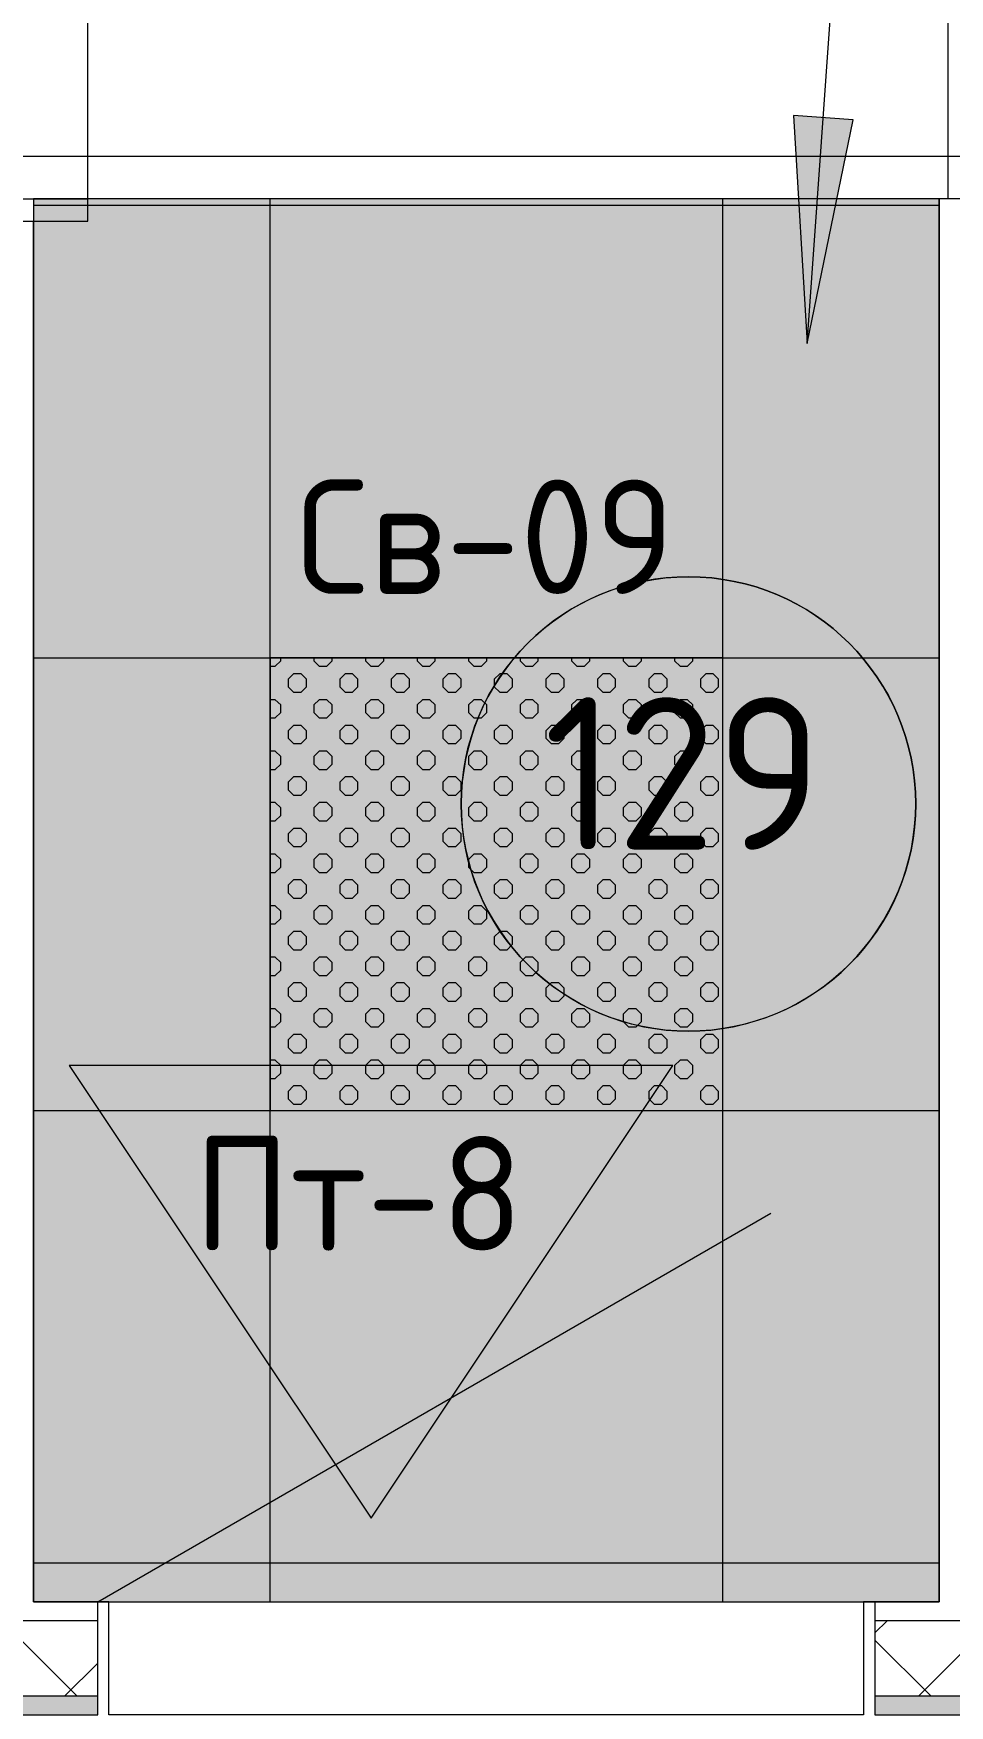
# Model space of a CAD drawing. Header units: millimetres. Extents: x -13069 to 207500, y -71366 to 56785.
# Drawn here: x 168849 to 170063, y 42970 to 45186 of the extents above; entities that cross this region are included whole.
import ezdxf

# ---------------------------------------------------------------- set-up
doc = ezdxf.new("R2010")
doc.units = ezdxf.units.MM
for name, color, linetype, true_color in [('PDF _зоны-номер помещения', 7, 'Continuous', 0xffffff), ('PDF _Ригели', 7, 'Continuous', 0x959595), ('PDF _светильники', 7, 'Continuous', 0xffffff)]:
    doc.layers.add(name, color=color, linetype=linetype, true_color=true_color)
for name, color, linetype in [('PDF _Подложка без мебели', 7, 'Continuous'), ('PDF _Потолки - марка', 7, 'Continuous'), ('PDF _Текст', 7, 'Continuous')]:
    doc.layers.add(name, color=color, linetype=linetype)
doc.layers.add('PDF _Потолки', color=7, linetype='Continuous', lineweight=5, true_color=0x535353)
doc.styles.add('PDF GOST Common', font='GOST_Common.ttf')

msp = doc.modelspace()

# ---------------------------------------------------------------- linework, layer by layer
at = {"layer": 'PDF _зоны-номер помещения', "color": 7, "lineweight": 13}
msp.add_lwpolyline([(169717.124, 44465.942, 0.41428646), (169415.922, 44164.842, 0.41434171), (169717.124, 43863.642, 0.4142168), (170018.321, 44164.842, 0.41416154)], format="xyb", close=True, dxfattribs=at)
at = {"layer": 'PDF _зоны-номер помещения', "color": 7, "lineweight": 0}
msp.add_circle((169717.111, 44164.784), 301.21, dxfattribs=at)
at = {"layer": 'PDF _Подложка без мебели', "lineweight": 18}
for points in [[(167187.022, 45297.142), (167187.022, 45357.142), (167111.021, 45357.142), (167187.022, 45357.142), (167187.022, 45297.142), (167187.022, 44967.142), (168921.025, 44967.142), (168921.025, 45477.142), (169908.323, 46047.142)], [(170061.125, 45477.142), (170061.021, 45477.142), (170061.021, 44967.142)], [(165697.02, 44902.142), (167187.022, 44902.142), (167241.221, 44902.142), (167241.221, 44937.142), (168921.025, 44937.142), (168921.025, 44967.142)], [(171789.024, 44967.142), (170061.021, 44967.142), (170049.223, 44967.142), (170049.223, 43107.142), (169964.219, 43107.142), (169964.219, 42957.142), (170489.219, 42957.142), (170489.219, 43123.042), (170207.121, 43123.042), (170207.121, 43107.142)], [(167241.221, 43107.142), (167241.221, 43123.042), (166535.02, 43123.042), (166535.02, 42957.142), (168934.22, 42957.142), (168934.22, 43107.142), (168849.223, 43107.142), (168849.223, 44937.142)], [(169964.219, 43107.142), (169949.223, 43107.142), (169949.223, 42957.142), (168949.223, 42957.142), (168949.223, 43107.142), (168934.22, 43107.142), (169826.225, 43622.142)], [(168934.22, 43082.142), (166535.02, 43082.142)], [(170489.219, 43082.142), (169964.219, 43082.142)], [(168934.22, 42982.142), (166535.02, 42982.142)], [(170489.219, 42982.142), (169964.219, 42982.142)]]:
    msp.add_lwpolyline(points, dxfattribs=at)
msp.add_lwpolyline([(107330.522, 45023.342, -0.41418731), (106930.522, 44623.342, -0.41428041), (106530.522, 45023.342, -0.4142805), (106930.522, 45423.342, -0.41418741), (107330.522, 45023.342), (174981.919, 45023.342)], format="xyb", dxfattribs=at)
at = {"layer": 'PDF _Подложка без мебели', "color": 250, "lineweight": 18, "true_color": 0x1d1d1d}
for points in [[(168907.121, 42982.142), (168807.121, 43082.142)], [(169964.219, 43066.043), (169980.32, 43082.142)], [(170021.72, 42982.142), (170121.72, 43082.142)], [(170038.523, 42982.142), (169964.219, 43056.542)], [(168890.422, 42982.142), (168934.22, 43025.942)]]:
    msp.add_lwpolyline(points, dxfattribs=at)
at = {"layer": 'PDF _Подложка без мебели', "lineweight": 0, "transparency": 33554559}
for points in [[(166535.02, 42982.142), (168934.22, 42982.142), (166535.02, 42957.142), (168934.22, 42957.142)], [(169964.219, 42982.142), (170489.219, 42982.142), (169964.219, 42957.142), (170489.219, 42957.142)]]:
    msp.add_solid(points, dxfattribs=at)
at = {"layer": 'PDF _Потолки', "color": 7, "lineweight": 13}
msp.add_lwpolyline([(168849.223, 44967.142), (168849.223, 43107.142), (170049.223, 43107.142), (170049.223, 44967.142)], close=True, dxfattribs=at)
for points in [[(168849.223, 44958.642), (170049.223, 44958.642)], [(169162.822, 43107.142), (169162.822, 44967.142)], [(169762.822, 43107.142), (169762.822, 44967.142)], [(168849.223, 44358.642), (170049.223, 44358.642)], [(168849.223, 43758.642), (170049.223, 43758.642)], [(168849.223, 43158.642), (170049.223, 43158.642)]]:
    msp.add_lwpolyline(points, dxfattribs=at)
at = {"layer": 'PDF _Потолки', "color": 254, "lineweight": 0, "true_color": 0xcae6ff, "transparency": 33554559}
msp.add_solid([(168849.223, 44967.142), (170049.223, 44967.142), (168849.223, 43107.142), (170049.223, 43107.142)], dxfattribs=at)
at = {"layer": 'PDF _Потолки - марка', "lineweight": 13}
msp.add_lwpolyline([(169696.519, 43818.243), (168896.519, 43818.243), (169296.519, 43218.243)], close=True, dxfattribs=at)
at = {"layer": 'PDF _Потолки - марка', "color": 7, "lineweight": 0, "true_color": 0xffffff, "transparency": 33554559}
msp.add_solid([(169696.519, 43818.243), (168896.519, 43818.243), (169296.519, 43218.243)], dxfattribs=at)
at = {"layer": 'PDF _Ригели', "lineweight": 18}
msp.add_lwpolyline([(169874.62, 44775.342), (170051.023, 47262.542)], dxfattribs=at)
msp.add_lwpolyline([(169874.62, 44775.342), (169935.221, 45071.842), (169856.419, 45077.442)], close=True, dxfattribs=at)
at = {"layer": 'PDF _Ригели', "color": 7, "lineweight": 18}
msp.add_lwpolyline([(108736.521, 45023.342), (174981.919, 45023.342)], dxfattribs=at)
at = {"layer": 'PDF _Ригели', "lineweight": 0, "transparency": 33554559}
msp.add_solid([(169874.62, 44775.342), (169856.419, 45077.442), (169935.221, 45071.842)], dxfattribs=at)
at = {"layer": 'PDF _светильники', "lineweight": 20}
for points in [[(169162.822, 44347.242), (169169.621, 44347.242), (169176.719, 44354.342), (169176.719, 44358.642)], [(169220.823, 44358.642), (169220.823, 44354.342), (169227.922, 44347.242), (169237.919, 44347.242), (169245.024, 44354.342), (169245.024, 44358.642)], [(169289.122, 44358.642), (169289.122, 44354.342), (169296.22, 44347.242), (169306.224, 44347.242), (169313.224, 44354.342), (169313.224, 44358.642)], [(169357.42, 44358.642), (169357.42, 44354.342), (169364.524, 44347.242), (169374.522, 44347.242), (169381.523, 44354.342), (169381.523, 44358.642)], [(169425.724, 44358.642), (169425.724, 44354.342), (169432.719, 44347.242), (169442.723, 44347.242), (169449.821, 44354.342), (169449.821, 44358.642)], [(169494.023, 44358.642), (169494.023, 44354.342), (169501.023, 44347.242), (169511.021, 44347.242), (169518.119, 44354.342), (169518.119, 44358.642)], [(169562.223, 44358.642), (169562.223, 44354.342), (169569.322, 44347.242), (169579.319, 44347.242), (169586.424, 44354.342), (169586.424, 44358.642)], [(169630.522, 44358.642), (169630.522, 44354.342), (169637.62, 44347.242), (169647.624, 44347.242), (169654.722, 44354.342), (169654.722, 44358.642)], [(169698.82, 44358.642), (169698.82, 44354.342), (169705.925, 44347.242), (169715.922, 44347.242), (169722.923, 44354.342), (169722.923, 44358.642)], [(169162.822, 44278.942), (169169.621, 44278.942), (169176.719, 44286.042), (169176.719, 44296.043), (169169.621, 44303.042), (169162.822, 44303.042)], [(169162.822, 44210.642), (169169.621, 44210.642), (169176.719, 44217.742), (169176.719, 44227.741), (169169.621, 44234.841), (169162.822, 44234.841)], [(169162.822, 44142.343), (169169.621, 44142.343), (169176.719, 44149.443), (169176.719, 44159.442), (169169.621, 44166.542), (169162.822, 44166.542)], [(169162.822, 44074.043), (169169.621, 44074.043), (169176.719, 44081.143), (169176.719, 44091.142), (169169.621, 44098.242), (169162.822, 44098.242)], [(169162.822, 44005.842), (169169.621, 44005.842), (169176.719, 44012.843), (169176.719, 44022.842), (169169.621, 44029.942), (169162.822, 44029.942)], [(169162.822, 43937.542), (169169.621, 43937.542), (169176.719, 43944.541), (169176.719, 43954.542), (169169.621, 43961.642), (169162.822, 43961.642)], [(169162.822, 43869.242), (169169.621, 43869.242), (169176.719, 43876.342), (169176.719, 43886.343), (169169.621, 43893.342), (169162.822, 43893.342)], [(169162.822, 43800.942), (169169.621, 43800.942), (169176.719, 43808.042), (169176.719, 43818.041), (169169.621, 43825.042), (169162.822, 43825.042)]]:
    msp.add_lwpolyline(points, dxfattribs=at)
at = {"layer": 'PDF _светильники', "color": 7, "lineweight": 13}
msp.add_lwpolyline([(169162.822, 43758.642), (169762.822, 43758.642), (169762.822, 44358.642), (169162.822, 44358.642)], close=True, dxfattribs=at)
at = {"layer": 'PDF _светильники', "lineweight": 20}
for points in [[(169210.82, 44330.142), (169203.721, 44337.242), (169193.724, 44337.242), (169186.723, 44330.142), (169186.723, 44320.143), (169193.724, 44313.043), (169203.721, 44313.043), (169210.82, 44320.143)], [(169279.124, 44330.142), (169272.02, 44337.242), (169262.022, 44337.242), (169255.021, 44330.142), (169255.021, 44320.143), (169262.022, 44313.043), (169272.02, 44313.043), (169279.124, 44320.143)], [(169347.422, 44330.142), (169340.324, 44337.242), (169330.32, 44337.242), (169323.222, 44330.142), (169323.222, 44320.143), (169330.32, 44313.043), (169340.324, 44313.043), (169347.422, 44320.143)], [(169415.721, 44330.142), (169408.622, 44337.242), (169398.625, 44337.242), (169391.52, 44330.142), (169391.52, 44320.143), (169398.625, 44313.043), (169408.622, 44313.043), (169415.721, 44320.143)], [(169484.019, 44330.142), (169476.921, 44337.242), (169466.923, 44337.242), (169459.825, 44330.142), (169459.825, 44320.143), (169466.923, 44313.043), (169476.921, 44313.043), (169484.019, 44320.143)], [(169552.22, 44330.142), (169545.219, 44337.242), (169535.221, 44337.242), (169528.123, 44330.142), (169528.123, 44320.143), (169535.221, 44313.043), (169545.219, 44313.043), (169552.22, 44320.143)], [(169620.524, 44330.142), (169613.523, 44337.242), (169603.52, 44337.242), (169596.421, 44330.142), (169596.421, 44320.143), (169603.52, 44313.043), (169613.523, 44313.043), (169620.524, 44320.143)], [(169688.822, 44330.142), (169681.724, 44337.242), (169671.72, 44337.242), (169664.72, 44330.142), (169664.72, 44320.143), (169671.72, 44313.043), (169681.724, 44313.043), (169688.822, 44320.143)], [(169757.121, 44330.142), (169750.022, 44337.242), (169740.025, 44337.242), (169732.92, 44330.142), (169732.92, 44320.143), (169740.025, 44313.043), (169750.022, 44313.043), (169757.121, 44320.143)], [(169245.024, 44296.043), (169237.919, 44303.042), (169227.922, 44303.042), (169220.823, 44296.043), (169220.823, 44286.042), (169227.922, 44278.942), (169237.919, 44278.942), (169245.024, 44286.042)], [(169313.224, 44296.043), (169306.224, 44303.042), (169296.22, 44303.042), (169289.122, 44296.043), (169289.122, 44286.042), (169296.22, 44278.942), (169306.224, 44278.942), (169313.224, 44286.042)], [(169381.523, 44296.043), (169374.522, 44303.042), (169364.524, 44303.042), (169357.42, 44296.043), (169357.42, 44286.042), (169364.524, 44278.942), (169374.522, 44278.942), (169381.523, 44286.042)], [(169449.821, 44296.043), (169442.723, 44303.042), (169432.719, 44303.042), (169425.724, 44296.043), (169425.724, 44286.042), (169432.719, 44278.942), (169442.723, 44278.942), (169449.821, 44286.042)], [(169518.119, 44296.043), (169511.021, 44303.042), (169501.023, 44303.042), (169494.023, 44296.043), (169494.023, 44286.042), (169501.023, 44278.942), (169511.021, 44278.942), (169518.119, 44286.042)], [(169586.424, 44296.043), (169579.319, 44303.042), (169569.322, 44303.042), (169562.223, 44296.043), (169562.223, 44286.042), (169569.322, 44278.942), (169579.319, 44278.942), (169586.424, 44286.042)], [(169654.722, 44296.043), (169647.624, 44303.042), (169637.62, 44303.042), (169630.522, 44296.043), (169630.522, 44286.042), (169637.62, 44278.942), (169647.624, 44278.942), (169654.722, 44286.042)], [(169722.923, 44296.043), (169715.922, 44303.042), (169705.925, 44303.042), (169698.82, 44296.043), (169698.82, 44286.042), (169705.925, 44278.942), (169715.922, 44278.942), (169722.923, 44286.042)], [(169210.82, 44261.842), (169203.721, 44268.942), (169193.724, 44268.942), (169186.723, 44261.842), (169186.723, 44251.843), (169193.724, 44244.842), (169203.721, 44244.842), (169210.82, 44251.843)], [(169279.124, 44261.842), (169272.02, 44268.942), (169262.022, 44268.942), (169255.021, 44261.842), (169255.021, 44251.843), (169262.022, 44244.842), (169272.02, 44244.842), (169279.124, 44251.843)], [(169347.422, 44261.842), (169340.324, 44268.942), (169330.32, 44268.942), (169323.222, 44261.842), (169323.222, 44251.843), (169330.32, 44244.842), (169340.324, 44244.842), (169347.422, 44251.843)], [(169415.721, 44261.842), (169408.622, 44268.942), (169398.625, 44268.942), (169391.52, 44261.842), (169391.52, 44251.843), (169398.625, 44244.842), (169408.622, 44244.842), (169415.721, 44251.843)], [(169484.019, 44261.842), (169476.921, 44268.942), (169466.923, 44268.942), (169459.825, 44261.842), (169459.825, 44251.843), (169466.923, 44244.842), (169476.921, 44244.842), (169484.019, 44251.843)], [(169552.22, 44261.842), (169545.219, 44268.942), (169535.221, 44268.942), (169528.123, 44261.842), (169528.123, 44251.843), (169535.221, 44244.842), (169545.219, 44244.842), (169552.22, 44251.843)], [(169620.524, 44261.842), (169613.523, 44268.942), (169603.52, 44268.942), (169596.421, 44261.842), (169596.421, 44251.843), (169603.52, 44244.842), (169613.523, 44244.842), (169620.524, 44251.843)], [(169688.822, 44261.842), (169681.724, 44268.942), (169671.72, 44268.942), (169664.72, 44261.842), (169664.72, 44251.843), (169671.72, 44244.842), (169681.724, 44244.842), (169688.822, 44251.843)], [(169757.121, 44261.842), (169750.022, 44268.942), (169740.025, 44268.942), (169732.92, 44261.842), (169732.92, 44251.843), (169740.025, 44244.842), (169750.022, 44244.842), (169757.121, 44251.843)], [(169245.024, 44227.741), (169237.919, 44234.841), (169227.922, 44234.841), (169220.823, 44227.741), (169220.823, 44217.742), (169227.922, 44210.642), (169237.919, 44210.642), (169245.024, 44217.742)], [(169313.224, 44227.741), (169306.224, 44234.841), (169296.22, 44234.841), (169289.122, 44227.741), (169289.122, 44217.742), (169296.22, 44210.642), (169306.224, 44210.642), (169313.224, 44217.742)], [(169381.523, 44227.741), (169374.522, 44234.841), (169364.524, 44234.841), (169357.42, 44227.741), (169357.42, 44217.742), (169364.524, 44210.642), (169374.522, 44210.642), (169381.523, 44217.742)], [(169449.821, 44227.741), (169442.723, 44234.841), (169432.719, 44234.841), (169425.724, 44227.741), (169425.724, 44217.742), (169432.719, 44210.642), (169442.723, 44210.642), (169449.821, 44217.742)], [(169518.119, 44227.741), (169511.021, 44234.841), (169501.023, 44234.841), (169494.023, 44227.741), (169494.023, 44217.742), (169501.023, 44210.642), (169511.021, 44210.642), (169518.119, 44217.742)], [(169586.424, 44227.741), (169579.319, 44234.841), (169569.322, 44234.841), (169562.223, 44227.741), (169562.223, 44217.742), (169569.322, 44210.642), (169579.319, 44210.642), (169586.424, 44217.742)], [(169654.722, 44227.741), (169647.624, 44234.841), (169637.62, 44234.841), (169630.522, 44227.741), (169630.522, 44217.742), (169637.62, 44210.642), (169647.624, 44210.642), (169654.722, 44217.742)], [(169722.923, 44227.741), (169715.922, 44234.841), (169705.925, 44234.841), (169698.82, 44227.741), (169698.82, 44217.742), (169705.925, 44210.642), (169715.922, 44210.642), (169722.923, 44217.742)], [(169210.82, 44193.542), (169203.721, 44200.642), (169193.724, 44200.642), (169186.723, 44193.542), (169186.723, 44183.543), (169193.724, 44176.542), (169203.721, 44176.542), (169210.82, 44183.543)], [(169279.124, 44193.542), (169272.02, 44200.642), (169262.022, 44200.642), (169255.021, 44193.542), (169255.021, 44183.543), (169262.022, 44176.542), (169272.02, 44176.542), (169279.124, 44183.543)], [(169347.422, 44193.542), (169340.324, 44200.642), (169330.32, 44200.642), (169323.222, 44193.542), (169323.222, 44183.543), (169330.32, 44176.542), (169340.324, 44176.542), (169347.422, 44183.543)], [(169415.721, 44193.542), (169408.622, 44200.642), (169398.625, 44200.642), (169391.52, 44193.542), (169391.52, 44183.543), (169398.625, 44176.542), (169408.622, 44176.542), (169415.721, 44183.543)], [(169484.019, 44193.542), (169476.921, 44200.642), (169466.923, 44200.642), (169459.825, 44193.542), (169459.825, 44183.543), (169466.923, 44176.542), (169476.921, 44176.542), (169484.019, 44183.543)], [(169552.22, 44193.542), (169545.219, 44200.642), (169535.221, 44200.642), (169528.123, 44193.542), (169528.123, 44183.543), (169535.221, 44176.542), (169545.219, 44176.542), (169552.22, 44183.543)], [(169620.524, 44193.542), (169613.523, 44200.642), (169603.52, 44200.642), (169596.421, 44193.542), (169596.421, 44183.543), (169603.52, 44176.542), (169613.523, 44176.542), (169620.524, 44183.543)], [(169688.822, 44193.542), (169681.724, 44200.642), (169671.72, 44200.642), (169664.72, 44193.542), (169664.72, 44183.543), (169671.72, 44176.542), (169681.724, 44176.542), (169688.822, 44183.543)], [(169757.121, 44193.542), (169750.022, 44200.642), (169740.025, 44200.642), (169732.92, 44193.542), (169732.92, 44183.543), (169740.025, 44176.542), (169750.022, 44176.542), (169757.121, 44183.543)], [(169245.024, 44159.442), (169237.919, 44166.542), (169227.922, 44166.542), (169220.823, 44159.442), (169220.823, 44149.443), (169227.922, 44142.343), (169237.919, 44142.343), (169245.024, 44149.443)], [(169313.224, 44159.442), (169306.224, 44166.542), (169296.22, 44166.542), (169289.122, 44159.442), (169289.122, 44149.443), (169296.22, 44142.343), (169306.224, 44142.343), (169313.224, 44149.443)], [(169381.523, 44159.442), (169374.522, 44166.542), (169364.524, 44166.542), (169357.42, 44159.442), (169357.42, 44149.443), (169364.524, 44142.343), (169374.522, 44142.343), (169381.523, 44149.443)], [(169449.821, 44159.442), (169442.723, 44166.542), (169432.719, 44166.542), (169425.724, 44159.442), (169425.724, 44149.443), (169432.719, 44142.343), (169442.723, 44142.343), (169449.821, 44149.443)], [(169518.119, 44159.442), (169511.021, 44166.542), (169501.023, 44166.542), (169494.023, 44159.442), (169494.023, 44149.443), (169501.023, 44142.343), (169511.021, 44142.343), (169518.119, 44149.443)], [(169586.424, 44159.442), (169579.319, 44166.542), (169569.322, 44166.542), (169562.223, 44159.442), (169562.223, 44149.443), (169569.322, 44142.343), (169579.319, 44142.343), (169586.424, 44149.443)], [(169654.722, 44159.442), (169647.624, 44166.542), (169637.62, 44166.542), (169630.522, 44159.442), (169630.522, 44149.443), (169637.62, 44142.343), (169647.624, 44142.343), (169654.722, 44149.443)], [(169722.923, 44159.442), (169715.922, 44166.542), (169705.925, 44166.542), (169698.82, 44159.442), (169698.82, 44149.443), (169705.925, 44142.343), (169715.922, 44142.343), (169722.923, 44149.443)], [(169210.82, 44125.343), (169203.721, 44132.342), (169193.724, 44132.342), (169186.723, 44125.343), (169186.723, 44115.342), (169193.724, 44108.242), (169203.721, 44108.242), (169210.82, 44115.342)], [(169279.124, 44125.343), (169272.02, 44132.342), (169262.022, 44132.342), (169255.021, 44125.343), (169255.021, 44115.342), (169262.022, 44108.242), (169272.02, 44108.242), (169279.124, 44115.342)], [(169347.422, 44125.343), (169340.324, 44132.342), (169330.32, 44132.342), (169323.222, 44125.343), (169323.222, 44115.342), (169330.32, 44108.242), (169340.324, 44108.242), (169347.422, 44115.342)], [(169415.721, 44125.343), (169408.622, 44132.342), (169398.625, 44132.342), (169391.52, 44125.343), (169391.52, 44115.342), (169398.625, 44108.242), (169408.622, 44108.242), (169415.721, 44115.342)], [(169484.019, 44125.343), (169476.921, 44132.342), (169466.923, 44132.342), (169459.825, 44125.343), (169459.825, 44115.342), (169466.923, 44108.242), (169476.921, 44108.242), (169484.019, 44115.342)], [(169552.22, 44125.343), (169545.219, 44132.342), (169535.221, 44132.342), (169528.123, 44125.343), (169528.123, 44115.342), (169535.221, 44108.242), (169545.219, 44108.242), (169552.22, 44115.342)], [(169620.524, 44125.343), (169613.523, 44132.342), (169603.52, 44132.342), (169596.421, 44125.343), (169596.421, 44115.342), (169603.52, 44108.242), (169613.523, 44108.242), (169620.524, 44115.342)], [(169688.822, 44125.343), (169681.724, 44132.342), (169671.72, 44132.342), (169664.72, 44125.343), (169664.72, 44115.342), (169671.72, 44108.242), (169681.724, 44108.242), (169688.822, 44115.342)], [(169757.121, 44125.343), (169750.022, 44132.342), (169740.025, 44132.342), (169732.92, 44125.343), (169732.92, 44115.342), (169740.025, 44108.242), (169750.022, 44108.242), (169757.121, 44115.342)], [(169245.024, 44091.142), (169237.919, 44098.242), (169227.922, 44098.242), (169220.823, 44091.142), (169220.823, 44081.143), (169227.922, 44074.043), (169237.919, 44074.043), (169245.024, 44081.143)], [(169313.224, 44091.142), (169306.224, 44098.242), (169296.22, 44098.242), (169289.122, 44091.142), (169289.122, 44081.143), (169296.22, 44074.043), (169306.224, 44074.043), (169313.224, 44081.143)], [(169381.523, 44091.142), (169374.522, 44098.242), (169364.524, 44098.242), (169357.42, 44091.142), (169357.42, 44081.143), (169364.524, 44074.043), (169374.522, 44074.043), (169381.523, 44081.143)], [(169449.821, 44091.142), (169442.723, 44098.242), (169432.719, 44098.242), (169425.724, 44091.142), (169425.724, 44081.143), (169432.719, 44074.043), (169442.723, 44074.043), (169449.821, 44081.143)], [(169518.119, 44091.142), (169511.021, 44098.242), (169501.023, 44098.242), (169494.023, 44091.142), (169494.023, 44081.143), (169501.023, 44074.043), (169511.021, 44074.043), (169518.119, 44081.143)], [(169586.424, 44091.142), (169579.319, 44098.242), (169569.322, 44098.242), (169562.223, 44091.142), (169562.223, 44081.143), (169569.322, 44074.043), (169579.319, 44074.043), (169586.424, 44081.143)], [(169654.722, 44091.142), (169647.624, 44098.242), (169637.62, 44098.242), (169630.522, 44091.142), (169630.522, 44081.143), (169637.62, 44074.043), (169647.624, 44074.043), (169654.722, 44081.143)], [(169722.923, 44091.142), (169715.922, 44098.242), (169705.925, 44098.242), (169698.82, 44091.142), (169698.82, 44081.143), (169705.925, 44074.043), (169715.922, 44074.043), (169722.923, 44081.143)], [(169210.82, 44057.041), (169203.721, 44064.042), (169193.724, 44064.042), (169186.723, 44057.041), (169186.723, 44047.042), (169193.724, 44039.942), (169203.721, 44039.942), (169210.82, 44047.042)], [(169279.124, 44057.041), (169272.02, 44064.042), (169262.022, 44064.042), (169255.021, 44057.041), (169255.021, 44047.042), (169262.022, 44039.942), (169272.02, 44039.942), (169279.124, 44047.042)], [(169347.422, 44057.041), (169340.324, 44064.042), (169330.32, 44064.042), (169323.222, 44057.041), (169323.222, 44047.042), (169330.32, 44039.942), (169340.324, 44039.942), (169347.422, 44047.042)], [(169415.721, 44057.041), (169408.622, 44064.042), (169398.625, 44064.042), (169391.52, 44057.041), (169391.52, 44047.042), (169398.625, 44039.942), (169408.622, 44039.942), (169415.721, 44047.042)], [(169484.019, 44057.041), (169476.921, 44064.042), (169466.923, 44064.042), (169459.825, 44057.041), (169459.825, 44047.042), (169466.923, 44039.942), (169476.921, 44039.942), (169484.019, 44047.042)], [(169552.22, 44057.041), (169545.219, 44064.042), (169535.221, 44064.042), (169528.123, 44057.041), (169528.123, 44047.042), (169535.221, 44039.942), (169545.219, 44039.942), (169552.22, 44047.042)], [(169620.524, 44057.041), (169613.523, 44064.042), (169603.52, 44064.042), (169596.421, 44057.041), (169596.421, 44047.042), (169603.52, 44039.942), (169613.523, 44039.942), (169620.524, 44047.042)], [(169688.822, 44057.041), (169681.724, 44064.042), (169671.72, 44064.042), (169664.72, 44057.041), (169664.72, 44047.042), (169671.72, 44039.942), (169681.724, 44039.942), (169688.822, 44047.042)], [(169757.121, 44057.041), (169750.022, 44064.042), (169740.025, 44064.042), (169732.92, 44057.041), (169732.92, 44047.042), (169740.025, 44039.942), (169750.022, 44039.942), (169757.121, 44047.042)], [(169245.024, 44022.842), (169237.919, 44029.942), (169227.922, 44029.942), (169220.823, 44022.842), (169220.823, 44012.843), (169227.922, 44005.842), (169237.919, 44005.842), (169245.024, 44012.843)], [(169313.224, 44022.842), (169306.224, 44029.942), (169296.22, 44029.942), (169289.122, 44022.842), (169289.122, 44012.843), (169296.22, 44005.842), (169306.224, 44005.842), (169313.224, 44012.843)], [(169381.523, 44022.842), (169374.522, 44029.942), (169364.524, 44029.942), (169357.42, 44022.842), (169357.42, 44012.843), (169364.524, 44005.842), (169374.522, 44005.842), (169381.523, 44012.843)], [(169449.821, 44022.842), (169442.723, 44029.942), (169432.719, 44029.942), (169425.724, 44022.842), (169425.724, 44012.843), (169432.719, 44005.842), (169442.723, 44005.842), (169449.821, 44012.843)], [(169518.119, 44022.842), (169511.021, 44029.942), (169501.023, 44029.942), (169494.023, 44022.842), (169494.023, 44012.843), (169501.023, 44005.842), (169511.021, 44005.842), (169518.119, 44012.843)], [(169586.424, 44022.842), (169579.319, 44029.942), (169569.322, 44029.942), (169562.223, 44022.842), (169562.223, 44012.843), (169569.322, 44005.842), (169579.319, 44005.842), (169586.424, 44012.843)], [(169654.722, 44022.842), (169647.624, 44029.942), (169637.62, 44029.942), (169630.522, 44022.842), (169630.522, 44012.843), (169637.62, 44005.842), (169647.624, 44005.842), (169654.722, 44012.843)], [(169722.923, 44022.842), (169715.922, 44029.942), (169705.925, 44029.942), (169698.82, 44022.842), (169698.82, 44012.843), (169705.925, 44005.842), (169715.922, 44005.842), (169722.923, 44012.843)], [(169210.82, 43988.742), (169203.721, 43995.841), (169193.724, 43995.841), (169186.723, 43988.742), (169186.723, 43978.742), (169193.724, 43971.643), (169203.721, 43971.643), (169210.82, 43978.742)], [(169279.124, 43988.742), (169272.02, 43995.841), (169262.022, 43995.841), (169255.021, 43988.742), (169255.021, 43978.742), (169262.022, 43971.643), (169272.02, 43971.643), (169279.124, 43978.742)], [(169347.422, 43988.742), (169340.324, 43995.841), (169330.32, 43995.841), (169323.222, 43988.742), (169323.222, 43978.742), (169330.32, 43971.643), (169340.324, 43971.643), (169347.422, 43978.742)], [(169415.721, 43988.742), (169408.622, 43995.841), (169398.625, 43995.841), (169391.52, 43988.742), (169391.52, 43978.742), (169398.625, 43971.643), (169408.622, 43971.643), (169415.721, 43978.742)], [(169484.019, 43988.742), (169476.921, 43995.841), (169466.923, 43995.841), (169459.825, 43988.742), (169459.825, 43978.742), (169466.923, 43971.643), (169476.921, 43971.643), (169484.019, 43978.742)], [(169552.22, 43988.742), (169545.219, 43995.841), (169535.221, 43995.841), (169528.123, 43988.742), (169528.123, 43978.742), (169535.221, 43971.643), (169545.219, 43971.643), (169552.22, 43978.742)], [(169620.524, 43988.742), (169613.523, 43995.841), (169603.52, 43995.841), (169596.421, 43988.742), (169596.421, 43978.742), (169603.52, 43971.643), (169613.523, 43971.643), (169620.524, 43978.742)], [(169688.822, 43988.742), (169681.724, 43995.841), (169671.72, 43995.841), (169664.72, 43988.742), (169664.72, 43978.742), (169671.72, 43971.643), (169681.724, 43971.643), (169688.822, 43978.742)], [(169757.121, 43988.742), (169750.022, 43995.841), (169740.025, 43995.841), (169732.92, 43988.742), (169732.92, 43978.742), (169740.025, 43971.643), (169750.022, 43971.643), (169757.121, 43978.742)], [(169245.024, 43954.542), (169237.919, 43961.642), (169227.922, 43961.642), (169220.823, 43954.542), (169220.823, 43944.541), (169227.922, 43937.542), (169237.919, 43937.542), (169245.024, 43944.541)], [(169313.224, 43954.542), (169306.224, 43961.642), (169296.22, 43961.642), (169289.122, 43954.542), (169289.122, 43944.541), (169296.22, 43937.542), (169306.224, 43937.542), (169313.224, 43944.541)], [(169381.523, 43954.542), (169374.522, 43961.642), (169364.524, 43961.642), (169357.42, 43954.542), (169357.42, 43944.541), (169364.524, 43937.542), (169374.522, 43937.542), (169381.523, 43944.541)], [(169449.821, 43954.542), (169442.723, 43961.642), (169432.719, 43961.642), (169425.724, 43954.542), (169425.724, 43944.541), (169432.719, 43937.542), (169442.723, 43937.542), (169449.821, 43944.541)], [(169518.119, 43954.542), (169511.021, 43961.642), (169501.023, 43961.642), (169494.023, 43954.542), (169494.023, 43944.541), (169501.023, 43937.542), (169511.021, 43937.542), (169518.119, 43944.541)], [(169586.424, 43954.542), (169579.319, 43961.642), (169569.322, 43961.642), (169562.223, 43954.542), (169562.223, 43944.541), (169569.322, 43937.542), (169579.319, 43937.542), (169586.424, 43944.541)], [(169654.722, 43954.542), (169647.624, 43961.642), (169637.62, 43961.642), (169630.522, 43954.542), (169630.522, 43944.541), (169637.62, 43937.542), (169647.624, 43937.542), (169654.722, 43944.541)], [(169722.923, 43954.542), (169715.922, 43961.642), (169705.925, 43961.642), (169698.82, 43954.542), (169698.82, 43944.541), (169705.925, 43937.542), (169715.922, 43937.542), (169722.923, 43944.541)], [(169210.82, 43920.442), (169203.721, 43927.542), (169193.724, 43927.542), (169186.723, 43920.442), (169186.723, 43910.443), (169193.724, 43903.343), (169203.721, 43903.343), (169210.82, 43910.443)], [(169279.124, 43920.442), (169272.02, 43927.542), (169262.022, 43927.542), (169255.021, 43920.442), (169255.021, 43910.443), (169262.022, 43903.343), (169272.02, 43903.343), (169279.124, 43910.443)], [(169347.422, 43920.442), (169340.324, 43927.542), (169330.32, 43927.542), (169323.222, 43920.442), (169323.222, 43910.443), (169330.32, 43903.343), (169340.324, 43903.343), (169347.422, 43910.443)], [(169415.721, 43920.442), (169408.622, 43927.542), (169398.625, 43927.542), (169391.52, 43920.442), (169391.52, 43910.443), (169398.625, 43903.343), (169408.622, 43903.343), (169415.721, 43910.443)], [(169484.019, 43920.442), (169476.921, 43927.542), (169466.923, 43927.542), (169459.825, 43920.442), (169459.825, 43910.443), (169466.923, 43903.343), (169476.921, 43903.343), (169484.019, 43910.443)], [(169552.22, 43920.442), (169545.219, 43927.542), (169535.221, 43927.542), (169528.123, 43920.442), (169528.123, 43910.443), (169535.221, 43903.343), (169545.219, 43903.343), (169552.22, 43910.443)], [(169620.524, 43920.442), (169613.523, 43927.542), (169603.52, 43927.542), (169596.421, 43920.442), (169596.421, 43910.443), (169603.52, 43903.343), (169613.523, 43903.343), (169620.524, 43910.443)], [(169688.822, 43920.442), (169681.724, 43927.542), (169671.72, 43927.542), (169664.72, 43920.442), (169664.72, 43910.443), (169671.72, 43903.343), (169681.724, 43903.343), (169688.822, 43910.443)], [(169757.121, 43920.442), (169750.022, 43927.542), (169740.025, 43927.542), (169732.92, 43920.442), (169732.92, 43910.443), (169740.025, 43903.343), (169750.022, 43903.343), (169757.121, 43910.443)], [(169245.024, 43886.343), (169237.919, 43893.342), (169227.922, 43893.342), (169220.823, 43886.343), (169220.823, 43876.342), (169227.922, 43869.242), (169237.919, 43869.242), (169245.024, 43876.342)], [(169313.224, 43886.343), (169306.224, 43893.342), (169296.22, 43893.342), (169289.122, 43886.343), (169289.122, 43876.342), (169296.22, 43869.242), (169306.224, 43869.242), (169313.224, 43876.342)], [(169381.523, 43886.343), (169374.522, 43893.342), (169364.524, 43893.342), (169357.42, 43886.343), (169357.42, 43876.342), (169364.524, 43869.242), (169374.522, 43869.242), (169381.523, 43876.342)], [(169449.821, 43886.343), (169442.723, 43893.342), (169432.719, 43893.342), (169425.724, 43886.343), (169425.724, 43876.342), (169432.719, 43869.242), (169442.723, 43869.242), (169449.821, 43876.342)], [(169518.119, 43886.343), (169511.021, 43893.342), (169501.023, 43893.342), (169494.023, 43886.343), (169494.023, 43876.342), (169501.023, 43869.242), (169511.021, 43869.242), (169518.119, 43876.342)], [(169586.424, 43886.343), (169579.319, 43893.342), (169569.322, 43893.342), (169562.223, 43886.343), (169562.223, 43876.342), (169569.322, 43869.242), (169579.319, 43869.242), (169586.424, 43876.342)], [(169654.722, 43886.343), (169647.624, 43893.342), (169637.62, 43893.342), (169630.522, 43886.343), (169630.522, 43876.342), (169637.62, 43869.242), (169647.624, 43869.242), (169654.722, 43876.342)], [(169722.923, 43886.343), (169715.922, 43893.342), (169705.925, 43893.342), (169698.82, 43886.343), (169698.82, 43876.342), (169705.925, 43869.242), (169715.922, 43869.242), (169722.923, 43876.342)], [(169210.82, 43852.142), (169203.721, 43859.242), (169193.724, 43859.242), (169186.723, 43852.142), (169186.723, 43842.143), (169193.724, 43835.043), (169203.721, 43835.043), (169210.82, 43842.143)], [(169279.124, 43852.142), (169272.02, 43859.242), (169262.022, 43859.242), (169255.021, 43852.142), (169255.021, 43842.143), (169262.022, 43835.043), (169272.02, 43835.043), (169279.124, 43842.143)], [(169347.422, 43852.142), (169340.324, 43859.242), (169330.32, 43859.242), (169323.222, 43852.142), (169323.222, 43842.143), (169330.32, 43835.043), (169340.324, 43835.043), (169347.422, 43842.143)], [(169415.721, 43852.142), (169408.622, 43859.242), (169398.625, 43859.242), (169391.52, 43852.142), (169391.52, 43842.143), (169398.625, 43835.043), (169408.622, 43835.043), (169415.721, 43842.143)], [(169484.019, 43852.142), (169476.921, 43859.242), (169466.923, 43859.242), (169459.825, 43852.142), (169459.825, 43842.143), (169466.923, 43835.043), (169476.921, 43835.043), (169484.019, 43842.143)], [(169552.22, 43852.142), (169545.219, 43859.242), (169535.221, 43859.242), (169528.123, 43852.142), (169528.123, 43842.143), (169535.221, 43835.043), (169545.219, 43835.043), (169552.22, 43842.143)], [(169620.524, 43852.142), (169613.523, 43859.242), (169603.52, 43859.242), (169596.421, 43852.142), (169596.421, 43842.143), (169603.52, 43835.043), (169613.523, 43835.043), (169620.524, 43842.143)], [(169688.822, 43852.142), (169681.724, 43859.242), (169671.72, 43859.242), (169664.72, 43852.142), (169664.72, 43842.143), (169671.72, 43835.043), (169681.724, 43835.043), (169688.822, 43842.143)], [(169757.121, 43852.142), (169750.022, 43859.242), (169740.025, 43859.242), (169732.92, 43852.142), (169732.92, 43842.143), (169740.025, 43835.043), (169750.022, 43835.043), (169757.121, 43842.143)], [(169245.024, 43818.041), (169237.919, 43825.042), (169227.922, 43825.042), (169220.823, 43818.041), (169220.823, 43808.042), (169227.922, 43800.942), (169237.919, 43800.942), (169245.024, 43808.042)], [(169313.224, 43818.041), (169306.224, 43825.042), (169296.22, 43825.042), (169289.122, 43818.041), (169289.122, 43808.042), (169296.22, 43800.942), (169306.224, 43800.942), (169313.224, 43808.042)], [(169381.523, 43818.041), (169374.522, 43825.042), (169364.524, 43825.042), (169357.42, 43818.041), (169357.42, 43808.042), (169364.524, 43800.942), (169374.522, 43800.942), (169381.523, 43808.042)], [(169449.821, 43818.041), (169442.723, 43825.042), (169432.719, 43825.042), (169425.724, 43818.041), (169425.724, 43808.042), (169432.719, 43800.942), (169442.723, 43800.942), (169449.821, 43808.042)], [(169518.119, 43818.041), (169511.021, 43825.042), (169501.023, 43825.042), (169494.023, 43818.041), (169494.023, 43808.042), (169501.023, 43800.942), (169511.021, 43800.942), (169518.119, 43808.042)], [(169586.424, 43818.041), (169579.319, 43825.042), (169569.322, 43825.042), (169562.223, 43818.041), (169562.223, 43808.042), (169569.322, 43800.942), (169579.319, 43800.942), (169586.424, 43808.042)], [(169654.722, 43818.041), (169647.624, 43825.042), (169637.62, 43825.042), (169630.522, 43818.041), (169630.522, 43808.042), (169637.62, 43800.942), (169647.624, 43800.942), (169654.722, 43808.042)], [(169722.923, 43818.041), (169715.922, 43825.042), (169705.925, 43825.042), (169698.82, 43818.041), (169698.82, 43808.042), (169705.925, 43800.942), (169715.922, 43800.942), (169722.923, 43808.042)], [(169210.82, 43783.842), (169203.721, 43790.942), (169193.724, 43790.942), (169186.723, 43783.842), (169186.723, 43773.843), (169193.724, 43766.842), (169203.721, 43766.842), (169210.82, 43773.843)], [(169279.124, 43783.842), (169272.02, 43790.942), (169262.022, 43790.942), (169255.021, 43783.842), (169255.021, 43773.843), (169262.022, 43766.842), (169272.02, 43766.842), (169279.124, 43773.843)], [(169347.422, 43783.842), (169340.324, 43790.942), (169330.32, 43790.942), (169323.222, 43783.842), (169323.222, 43773.843), (169330.32, 43766.842), (169340.324, 43766.842), (169347.422, 43773.843)], [(169415.721, 43783.842), (169408.622, 43790.942), (169398.625, 43790.942), (169391.52, 43783.842), (169391.52, 43773.843), (169398.625, 43766.842), (169408.622, 43766.842), (169415.721, 43773.843)], [(169484.019, 43783.842), (169476.921, 43790.942), (169466.923, 43790.942), (169459.825, 43783.842), (169459.825, 43773.843), (169466.923, 43766.842), (169476.921, 43766.842), (169484.019, 43773.843)], [(169552.22, 43783.842), (169545.219, 43790.942), (169535.221, 43790.942), (169528.123, 43783.842), (169528.123, 43773.843), (169535.221, 43766.842), (169545.219, 43766.842), (169552.22, 43773.843)], [(169620.524, 43783.842), (169613.523, 43790.942), (169603.52, 43790.942), (169596.421, 43783.842), (169596.421, 43773.843), (169603.52, 43766.842), (169613.523, 43766.842), (169620.524, 43773.843)], [(169688.822, 43783.842), (169681.724, 43790.942), (169671.72, 43790.942), (169664.72, 43783.842), (169664.72, 43773.843), (169671.72, 43766.842), (169681.724, 43766.842), (169688.822, 43773.843)], [(169757.121, 43783.842), (169750.022, 43790.942), (169740.025, 43790.942), (169732.92, 43783.842), (169732.92, 43773.843), (169740.025, 43766.842), (169750.022, 43766.842), (169757.121, 43773.843)]]:
    msp.add_lwpolyline(points, close=True, dxfattribs=at)
at = {"layer": 'PDF _светильники', "color": 53, "lineweight": 0, "true_color": 0xf7e046, "transparency": 33554559}
msp.add_solid([(169162.822, 43758.642), (169762.822, 43758.642), (169162.822, 44358.642), (169762.822, 44358.642)], dxfattribs=at)

# ---------------------------------------------------------------- texts
at = {"layer": 'PDF _Текст', "attachment_point": 4, "style": 'PDF GOST Common'}
for s, insert, char_height in [('Св-09', (169197.506, 44518.988), 151.5063), ('129', (169525.237, 44205.209), 202.0083), ('Пт-8', (169061.692, 43648.51), 151.5063)]:
    msp.add_mtext(s, dxfattribs=dict(at, insert=insert, char_height=char_height))

doc.saveas('drawing.dxf')
